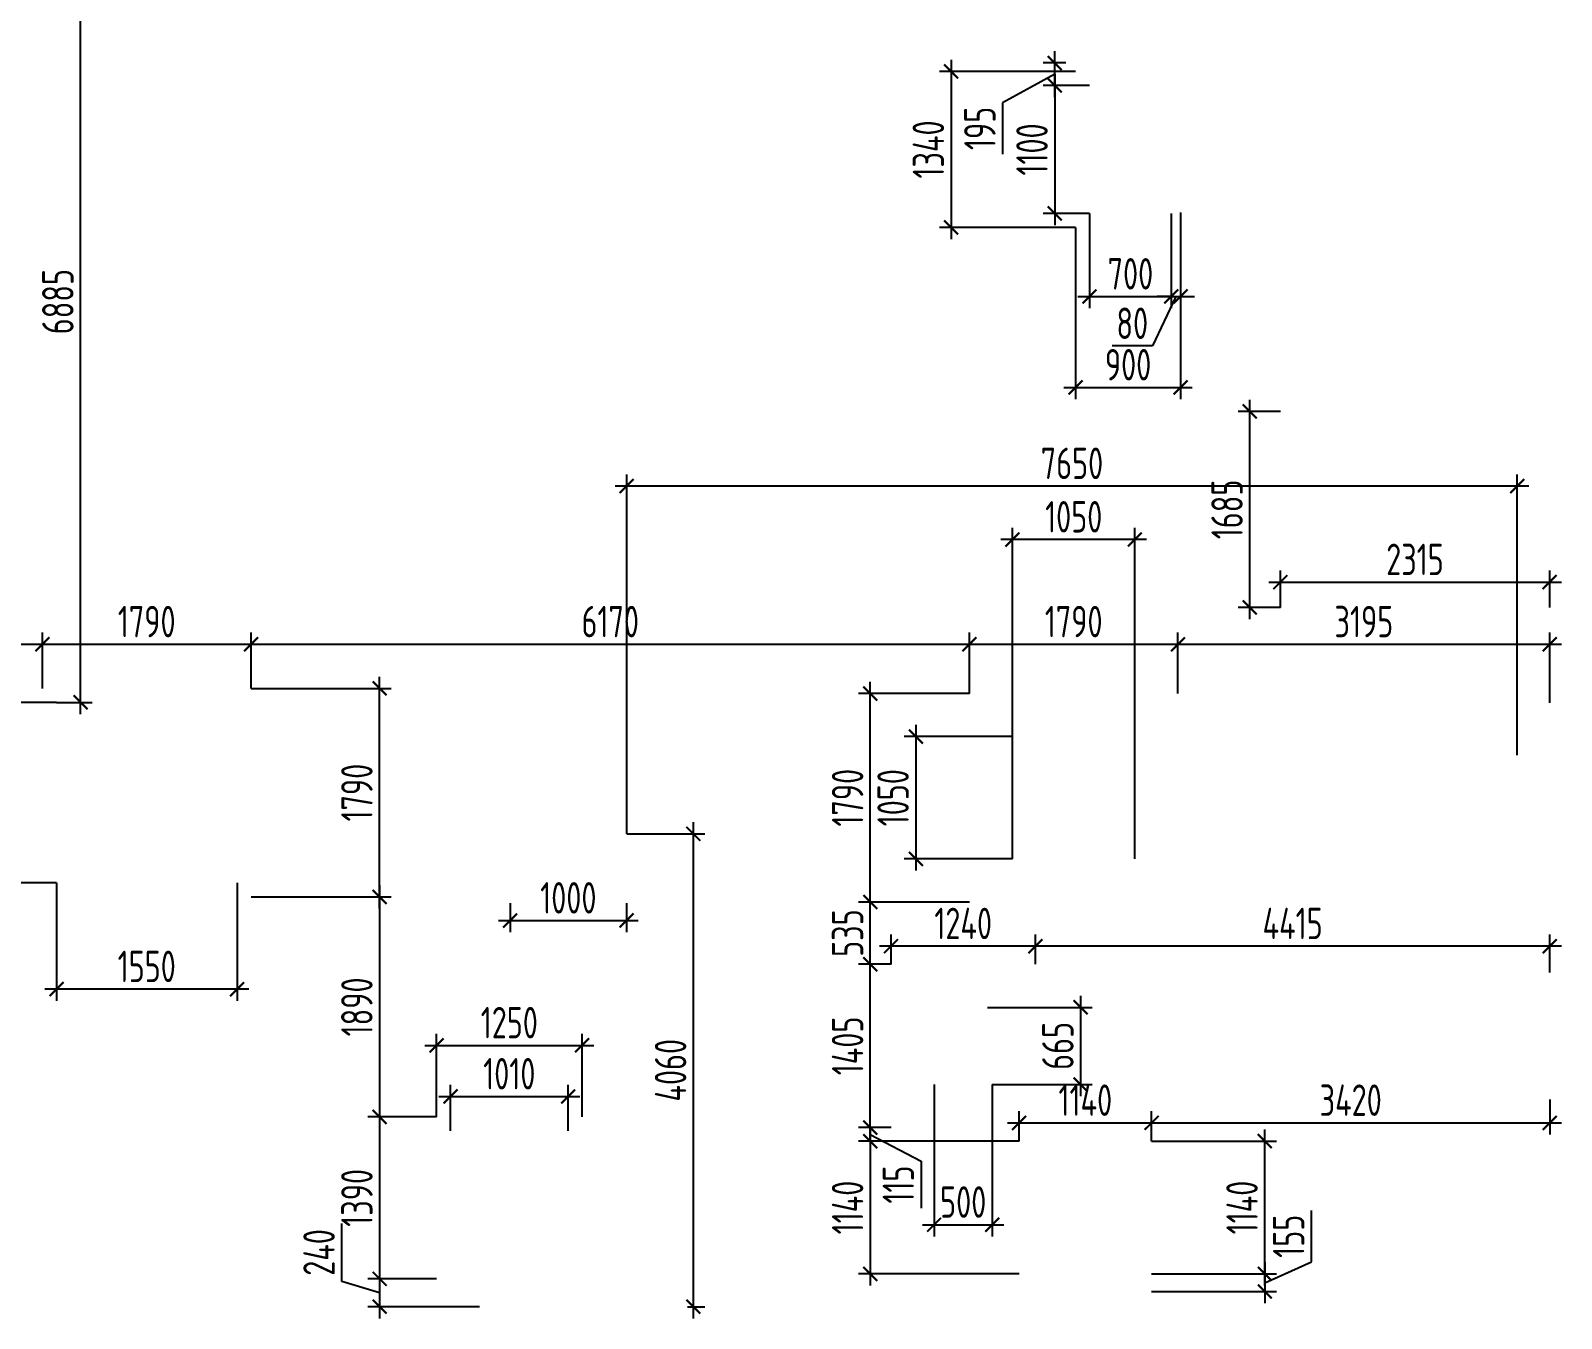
# Model space of a CAD drawing. Header units: millimetres. Extents: x -350007 to 536090, y -888 to 198380.
# Drawn here: x 475358 to 488504, y 91426 to 102487 of the extents above; entities that cross this region are included whole.
import ezdxf

# ---------------------------------------------------------------- set-up
doc = ezdxf.new("R2010")
doc.units = ezdxf.units.MM
doc.layers.add('АР_Размеры нов.', color=15, linetype='Continuous', lineweight=0)
doc.styles.add('ISOCPEUR', font='isocpeur.ttf', dxfattribs={"width": 0.7})
doc.dimstyles.new('R_100', dxfattribs={"dimtxt": 270, "dimasz": 120, "dimexe": 100, "dimexo": 0, "dimgap": 60, "dimtad": 1, "dimdec": 0, "dimrnd": 5, "dimzin": 0, "dimdsep": 46, "dimtxsty": 'ISOCPEUR', "dimblk": 'ARCHTICK', "dimcen": 0, "dimdle": 100, "dimclrd": 256, "dimclre": 256, "dimclrt": 256, "dimadec": 0, "dimazin": 0, "dimtfac": 2, "dimtdec": 0, "dimtofl": 0, "dimtmove": 1, "dimatfit": 3, "dimfxl": 1, "dimtvp": 3, "dimtolj": 1, "dimtzin": 0, "dimarcsym": 0})

# ---------------------------------------------------------------- blocks, each defined once
blk = doc.blocks.new('_ArchTick')
at = {"color": 0, "linetype": 'ByBlock', "const_width": 0.15}
blk.add_lwpolyline([(-0.5, -0.5), (0.5, 0.5)], dxfattribs=at)
blk = doc.blocks.new('*D2923')
at = {"layer": 'АР_Размеры нов.', "lineweight": -2, "ltscale": 100, "transparency": 16777216}
for p, q in [((479476, 94991), (479476, 94743)), ((480476, 94991), (480476, 94743)), ((479376, 94843), (480576, 94843))]:
    blk.add_line(p, q, dxfattribs=at)
at = {"layer": 'АР_Размеры нов.', "lineweight": -2, "ltscale": 100, "transparency": 16777216, "xscale": 120, "yscale": 120, "zscale": 120, "rotation": 180}
blk.add_blockref('_ArchTick', (479476, 94843), dxfattribs=at)
at = {"layer": 'АР_Размеры нов.', "lineweight": -2, "ltscale": 100, "transparency": 16777216, "xscale": 120, "yscale": 120, "zscale": 120}
blk.add_blockref('_ArchTick', (480476, 94843), dxfattribs=at)
at = {"layer": 'АР_Размеры нов.', "ltscale": 100, "transparency": 16777216, "insert": (479976, 95038), "char_height": 270, "attachment_point": 5, "style": 'ISOCPEUR'}
blk.add_mtext('\\A1;1000', dxfattribs=at)
blk = doc.blocks.new('*D3228')
at = {"layer": 'АР_Размеры нов.', "lineweight": -2, "transparency": 16777216}
for p, q in [((484452, 102016), (484053, 102016)), ((484153, 102116), (484153, 100816)), ((484452, 100916), (484053, 100916))]:
    blk.add_line(p, q, dxfattribs=at)
at = {"layer": 'АР_Размеры нов.', "lineweight": -2, "transparency": 16777216, "xscale": 120, "yscale": 120, "zscale": 120}
for p, rotation in [((484153, 102016), 90), ((484153, 100916), 270)]:
    blk.add_blockref('_ArchTick', p, dxfattribs=dict(at, rotation=rotation))
at = {"layer": 'АР_Размеры нов.', "transparency": 16777216, "insert": (483958, 101466), "char_height": 270, "attachment_point": 5, "rotation": 90, "style": 'ISOCPEUR'}
blk.add_mtext('\\A1;1100', dxfattribs=at)
blk = doc.blocks.new('*D3231')
at = {"layer": 'АР_Размеры нов.', "lineweight": -2, "transparency": 16777216}
for p, q in [((469691, 96837), (469691, 97316)), ((475460, 96837), (475460, 97316)), ((469591, 97216), (475560, 97216))]:
    blk.add_line(p, q, dxfattribs=at)
at = {"layer": 'АР_Размеры нов.', "lineweight": -2, "transparency": 16777216, "xscale": 120, "yscale": 120, "zscale": 120, "rotation": 180}
blk.add_blockref('_ArchTick', (469691, 97216), dxfattribs=at)
at = {"layer": 'АР_Размеры нов.', "lineweight": -2, "transparency": 16777216, "xscale": 120, "yscale": 120, "zscale": 120}
blk.add_blockref('_ArchTick', (475460, 97216), dxfattribs=at)
at = {"layer": 'АР_Размеры нов.', "transparency": 16777216, "insert": (472575, 97411), "char_height": 270, "attachment_point": 5, "style": 'ISOCPEUR'}
blk.add_mtext('\\A1;5770', dxfattribs=at)
blk = doc.blocks.new('*D3232')
at = {"layer": 'АР_Размеры нов.', "lineweight": -2, "transparency": 16777216}
for p, q in [((475460, 96837), (475460, 97316)), ((477251, 96837), (477251, 97316)), ((475360, 97216), (477351, 97216))]:
    blk.add_line(p, q, dxfattribs=at)
at = {"layer": 'АР_Размеры нов.', "lineweight": -2, "transparency": 16777216, "xscale": 120, "yscale": 120, "zscale": 120, "rotation": 180}
blk.add_blockref('_ArchTick', (475460, 97216), dxfattribs=at)
at = {"layer": 'АР_Размеры нов.', "lineweight": -2, "transparency": 16777216, "xscale": 120, "yscale": 120, "zscale": 120}
blk.add_blockref('_ArchTick', (477251, 97216), dxfattribs=at)
at = {"layer": 'АР_Размеры нов.', "transparency": 16777216, "insert": (476355, 97411), "char_height": 270, "attachment_point": 5, "style": 'ISOCPEUR'}
blk.add_mtext('\\A1;1790', dxfattribs=at)
blk = doc.blocks.new('*D3233')
at = {"layer": 'АР_Размеры нов.', "lineweight": -2, "transparency": 16777216}
for p, q in [((477251, 96837), (477251, 97316)), ((483420, 96793), (483420, 97316)), ((477151, 97216), (483520, 97216))]:
    blk.add_line(p, q, dxfattribs=at)
at = {"layer": 'АР_Размеры нов.', "lineweight": -2, "transparency": 16777216, "xscale": 120, "yscale": 120, "zscale": 120, "rotation": 180}
blk.add_blockref('_ArchTick', (477251, 97216), dxfattribs=at)
at = {"layer": 'АР_Размеры нов.', "lineweight": -2, "transparency": 16777216, "xscale": 120, "yscale": 120, "zscale": 120}
blk.add_blockref('_ArchTick', (483420, 97216), dxfattribs=at)
at = {"layer": 'АР_Размеры нов.', "transparency": 16777216, "insert": (480336, 97411), "char_height": 270, "attachment_point": 5, "style": 'ISOCPEUR'}
blk.add_mtext('\\A1;6170', dxfattribs=at)
blk = doc.blocks.new('*D3234')
at = {"layer": 'АР_Размеры нов.', "lineweight": -2, "transparency": 16777216}
for p, q in [((483420, 96793), (483420, 97316)), ((485211, 96793), (485211, 97316)), ((483320, 97216), (485311, 97216))]:
    blk.add_line(p, q, dxfattribs=at)
at = {"layer": 'АР_Размеры нов.', "lineweight": -2, "transparency": 16777216, "xscale": 120, "yscale": 120, "zscale": 120, "rotation": 180}
blk.add_blockref('_ArchTick', (483420, 97216), dxfattribs=at)
at = {"layer": 'АР_Размеры нов.', "lineweight": -2, "transparency": 16777216, "xscale": 120, "yscale": 120, "zscale": 120}
blk.add_blockref('_ArchTick', (485211, 97216), dxfattribs=at)
at = {"layer": 'АР_Размеры нов.', "transparency": 16777216, "insert": (484316, 97411), "char_height": 270, "attachment_point": 5, "style": 'ISOCPEUR'}
blk.add_mtext('\\A1;1790', dxfattribs=at)
blk = doc.blocks.new('*D3235')
at = {"layer": 'АР_Размеры нов.', "lineweight": -2, "transparency": 16777216}
for p, q in [((485211, 96793), (485211, 97316)), ((488404, 96714), (488404, 97316)), ((485111, 97216), (488504, 97216))]:
    blk.add_line(p, q, dxfattribs=at)
at = {"layer": 'АР_Размеры нов.', "lineweight": -2, "transparency": 16777216, "xscale": 120, "yscale": 120, "zscale": 120, "rotation": 180}
blk.add_blockref('_ArchTick', (485211, 97216), dxfattribs=at)
at = {"layer": 'АР_Размеры нов.', "lineweight": -2, "transparency": 16777216, "xscale": 120, "yscale": 120, "zscale": 120}
blk.add_blockref('_ArchTick', (488404, 97216), dxfattribs=at)
at = {"layer": 'АР_Размеры нов.', "transparency": 16777216, "insert": (486808, 97411), "char_height": 270, "attachment_point": 5, "style": 'ISOCPEUR'}
blk.add_mtext('\\A1;3195', dxfattribs=at)
blk = doc.blocks.new('*D3239')
at = {"layer": 'АР_Размеры нов.', "lineweight": -2, "transparency": 16777216}
for p, q in [((478355, 94946), (478355, 96937)), ((477251, 96837), (478455, 96837)), ((477251, 95046), (478455, 95046))]:
    blk.add_line(p, q, dxfattribs=at)
at = {"layer": 'АР_Размеры нов.', "lineweight": -2, "transparency": 16777216, "xscale": 120, "yscale": 120, "zscale": 120}
for p, rotation in [((478355, 96837), 90), ((478355, 95046), 270)]:
    blk.add_blockref('_ArchTick', p, dxfattribs=dict(at, rotation=rotation))
at = {"layer": 'АР_Размеры нов.', "transparency": 16777216, "insert": (478160, 95942), "char_height": 270, "attachment_point": 5, "rotation": 90, "style": 'ISOCPEUR'}
blk.add_mtext('\\A1;1790', dxfattribs=at)
blk = doc.blocks.new('*D3240')
at = {"layer": 'АР_Размеры нов.', "lineweight": -2, "transparency": 16777216}
for p, q in [((478355, 95146), (478355, 93056)), ((477251, 95046), (478455, 95046)), ((478844, 93156), (478255, 93156))]:
    blk.add_line(p, q, dxfattribs=at)
at = {"layer": 'АР_Размеры нов.', "lineweight": -2, "transparency": 16777216, "xscale": 120, "yscale": 120, "zscale": 120}
for p, rotation in [((478355, 95046), 90), ((478355, 93156), 270)]:
    blk.add_blockref('_ArchTick', p, dxfattribs=dict(at, rotation=rotation))
at = {"layer": 'АР_Размеры нов.', "transparency": 16777216, "insert": (478160, 94101), "char_height": 270, "attachment_point": 5, "rotation": 90, "style": 'ISOCPEUR'}
blk.add_mtext('\\A1;1890', dxfattribs=at)
blk = doc.blocks.new('*D3241')
at = {"layer": 'АР_Размеры нов.', "lineweight": -2, "transparency": 16777216}
for p, q in [((482569, 92964), (482569, 94567)), ((482747, 94467), (482469, 94467)), ((482747, 93064), (482469, 93064))]:
    blk.add_line(p, q, dxfattribs=at)
at = {"layer": 'АР_Размеры нов.', "lineweight": -2, "transparency": 16777216, "xscale": 120, "yscale": 120, "zscale": 120}
for p, rotation in [((482569, 94467), 90), ((482569, 93064), 270)]:
    blk.add_blockref('_ArchTick', p, dxfattribs=dict(at, rotation=rotation))
at = {"layer": 'АР_Размеры нов.', "transparency": 16777216, "insert": (482374, 93766), "char_height": 270, "attachment_point": 5, "rotation": 90, "style": 'ISOCPEUR'}
blk.add_mtext('\\A1;1405', dxfattribs=at)
blk = doc.blocks.new('*D3242')
at = {"layer": 'АР_Размеры нов.', "lineweight": -2, "transparency": 16777216}
for p, q in [((482569, 94367), (482569, 95102)), ((483420, 95002), (482469, 95002)), ((482747, 94467), (482469, 94467))]:
    blk.add_line(p, q, dxfattribs=at)
at = {"layer": 'АР_Размеры нов.', "lineweight": -2, "transparency": 16777216, "xscale": 120, "yscale": 120, "zscale": 120}
for p, rotation in [((482569, 95002), 90), ((482569, 94467), 270)]:
    blk.add_blockref('_ArchTick', p, dxfattribs=dict(at, rotation=rotation))
at = {"layer": 'АР_Размеры нов.', "transparency": 16777216, "insert": (482374, 94735), "char_height": 270, "attachment_point": 5, "rotation": 90, "style": 'ISOCPEUR'}
blk.add_mtext('\\A1;535', dxfattribs=at)
blk = doc.blocks.new('*D3243')
at = {"layer": 'АР_Размеры нов.', "lineweight": -2, "transparency": 16777216}
for p, q in [((482569, 94902), (482569, 96893)), ((483420, 96793), (482469, 96793)), ((483420, 95002), (482469, 95002))]:
    blk.add_line(p, q, dxfattribs=at)
at = {"layer": 'АР_Размеры нов.', "lineweight": -2, "transparency": 16777216, "xscale": 120, "yscale": 120, "zscale": 120}
for p, rotation in [((482569, 96793), 90), ((482569, 95002), 270)]:
    blk.add_blockref('_ArchTick', p, dxfattribs=dict(at, rotation=rotation))
at = {"layer": 'АР_Размеры нов.', "transparency": 16777216, "insert": (482374, 95898), "char_height": 270, "attachment_point": 5, "rotation": 90, "style": 'ISOCPEUR'}
blk.add_mtext('\\A1;1790', dxfattribs=at)
blk = doc.blocks.new('*D3244')
at = {"layer": 'АР_Размеры нов.', "lineweight": -2, "transparency": 16777216}
for p, q in [((482569, 93064), (482569, 93184)), ((482747, 93064), (482469, 93064)), ((483847, 92948), (482469, 92948)), ((482569, 93064), (482569, 92948)), ((482569, 93006), (483005, 92776)), ((482569, 92948), (482569, 92828)), ((483005, 92776), (483005, 92373))]:
    blk.add_line(p, q, dxfattribs=at)
at = {"layer": 'АР_Размеры нов.', "lineweight": -2, "transparency": 16777216, "xscale": 120, "yscale": 120, "zscale": 120}
for p, rotation in [((482569, 93064), 270), ((482569, 92948), 90)]:
    blk.add_blockref('_ArchTick', p, dxfattribs=dict(at, rotation=rotation))
at = {"layer": 'АР_Размеры нов.', "transparency": 16777216, "insert": (482810, 92575), "char_height": 270, "attachment_point": 5, "rotation": 90, "style": 'ISOCPEUR'}
blk.add_mtext('\\A1;115', dxfattribs=at)
blk = doc.blocks.new('*D3245')
at = {"layer": 'АР_Размеры нов.', "lineweight": -2, "transparency": 16777216}
for p, q in [((483847, 92948), (482469, 92948)), ((482569, 93048), (482569, 91708)), ((483847, 91808), (482469, 91808))]:
    blk.add_line(p, q, dxfattribs=at)
at = {"layer": 'АР_Размеры нов.', "lineweight": -2, "transparency": 16777216, "xscale": 120, "yscale": 120, "zscale": 120}
for p, rotation in [((482569, 92948), 90), ((482569, 91808), 270)]:
    blk.add_blockref('_ArchTick', p, dxfattribs=dict(at, rotation=rotation))
at = {"layer": 'АР_Размеры нов.', "transparency": 16777216, "insert": (482374, 92378), "char_height": 270, "attachment_point": 5, "rotation": 90, "style": 'ISOCPEUR'}
blk.add_mtext('\\A1;1140', dxfattribs=at)
blk = doc.blocks.new('*D3246')
at = {"layer": 'АР_Размеры нов.', "lineweight": -2, "transparency": 16777216}
for p, q in [((483987, 94467), (483987, 94723)), ((488404, 94396), (488404, 94723)), ((488504, 94623), (483887, 94623))]:
    blk.add_line(p, q, dxfattribs=at)
at = {"layer": 'АР_Размеры нов.', "lineweight": -2, "transparency": 16777216, "xscale": 120, "yscale": 120, "zscale": 120, "rotation": 180}
blk.add_blockref('_ArchTick', (483987, 94623), dxfattribs=at)
at = {"layer": 'АР_Размеры нов.', "lineweight": -2, "transparency": 16777216, "xscale": 120, "yscale": 120, "zscale": 120}
blk.add_blockref('_ArchTick', (488404, 94623), dxfattribs=at)
at = {"layer": 'АР_Размеры нов.', "transparency": 16777216, "insert": (486196, 94818), "char_height": 270, "attachment_point": 5, "style": 'ISOCPEUR'}
blk.add_mtext('\\A1;4415', dxfattribs=at)
blk = doc.blocks.new('*D3247')
at = {"layer": 'АР_Размеры нов.', "lineweight": -2, "transparency": 16777216}
for p, q in [((482747, 94467), (482747, 94723)), ((483987, 94467), (483987, 94723)), ((484087, 94623), (482647, 94623))]:
    blk.add_line(p, q, dxfattribs=at)
at = {"layer": 'АР_Размеры нов.', "lineweight": -2, "transparency": 16777216, "xscale": 120, "yscale": 120, "zscale": 120, "rotation": 180}
blk.add_blockref('_ArchTick', (482747, 94623), dxfattribs=at)
at = {"layer": 'АР_Размеры нов.', "lineweight": -2, "transparency": 16777216, "xscale": 120, "yscale": 120, "zscale": 120}
blk.add_blockref('_ArchTick', (483987, 94623), dxfattribs=at)
at = {"layer": 'АР_Размеры нов.', "transparency": 16777216, "insert": (483367, 94818), "char_height": 270, "attachment_point": 5, "style": 'ISOCPEUR'}
blk.add_mtext('\\A1;1240', dxfattribs=at)
blk = doc.blocks.new('*D3248')
at = {"layer": 'АР_Размеры нов.', "lineweight": -2, "transparency": 16777216}
for p, q in [((484985, 92948), (486057, 92948)), ((485957, 91708), (485957, 93048)), ((484985, 91808), (486057, 91808))]:
    blk.add_line(p, q, dxfattribs=at)
at = {"layer": 'АР_Размеры нов.', "lineweight": -2, "transparency": 16777216, "xscale": 120, "yscale": 120, "zscale": 120}
for p, rotation in [((485957, 92948), 90), ((485957, 91808), 270)]:
    blk.add_blockref('_ArchTick', p, dxfattribs=dict(at, rotation=rotation))
at = {"layer": 'АР_Размеры нов.', "transparency": 16777216, "insert": (485762, 92378), "char_height": 270, "attachment_point": 5, "rotation": 90, "style": 'ISOCPEUR'}
blk.add_mtext('\\A1;1140', dxfattribs=at)
blk = doc.blocks.new('*D3249')
at = {"layer": 'АР_Размеры нов.', "lineweight": -2, "transparency": 16777216}
for p, q in [((483747, 93105), (485085, 93105)), ((483847, 92948), (483847, 93205)), ((484985, 92948), (484985, 93205))]:
    blk.add_line(p, q, dxfattribs=at)
at = {"layer": 'АР_Размеры нов.', "lineweight": -2, "transparency": 16777216, "xscale": 120, "yscale": 120, "zscale": 120, "rotation": 180}
blk.add_blockref('_ArchTick', (483847, 93105), dxfattribs=at)
at = {"layer": 'АР_Размеры нов.', "lineweight": -2, "transparency": 16777216, "xscale": 120, "yscale": 120, "zscale": 120}
blk.add_blockref('_ArchTick', (484985, 93105), dxfattribs=at)
at = {"layer": 'АР_Размеры нов.', "transparency": 16777216, "insert": (484416, 93300), "char_height": 270, "attachment_point": 5, "style": 'ISOCPEUR'}
blk.add_mtext('\\A1;1140', dxfattribs=at)
blk = doc.blocks.new('*D3250')
at = {"layer": 'АР_Размеры нов.', "lineweight": -2, "transparency": 16777216}
for p, q in [((488404, 93305), (488404, 93005)), ((484885, 93105), (488504, 93105)), ((484985, 92948), (484985, 93205))]:
    blk.add_line(p, q, dxfattribs=at)
at = {"layer": 'АР_Размеры нов.', "lineweight": -2, "transparency": 16777216, "xscale": 120, "yscale": 120, "zscale": 120, "rotation": 180}
blk.add_blockref('_ArchTick', (484985, 93105), dxfattribs=at)
at = {"layer": 'АР_Размеры нов.', "lineweight": -2, "transparency": 16777216, "xscale": 120, "yscale": 120, "zscale": 120}
blk.add_blockref('_ArchTick', (488404, 93105), dxfattribs=at)
at = {"layer": 'АР_Размеры нов.', "transparency": 16777216, "insert": (486695, 93300), "char_height": 270, "attachment_point": 5, "style": 'ISOCPEUR'}
blk.add_mtext('\\A1;3420', dxfattribs=at)
blk = doc.blocks.new('*D3351')
at = {"layer": 'АР_Размеры нов.', "lineweight": -2, "transparency": 16777216}
for p, q in [((484375, 94197), (484375, 93334)), ((483577, 94097), (484475, 94097)), ((483617, 93434), (484475, 93434))]:
    blk.add_line(p, q, dxfattribs=at)
at = {"layer": 'АР_Размеры нов.', "lineweight": -2, "transparency": 16777216, "xscale": 120, "yscale": 120, "zscale": 120}
for p, rotation in [((484375, 94097), 90), ((484375, 93434), 270)]:
    blk.add_blockref('_ArchTick', p, dxfattribs=dict(at, rotation=rotation))
at = {"layer": 'АР_Размеры нов.', "transparency": 16777216, "insert": (484180, 93766), "char_height": 270, "attachment_point": 5, "rotation": 90, "style": 'ISOCPEUR'}
blk.add_mtext('\\A1;665', dxfattribs=at)
blk = doc.blocks.new('*D3352')
at = {"layer": 'АР_Размеры нов.', "lineweight": -2, "transparency": 16777216}
for p, q in [((483117, 93434), (483117, 92130)), ((483617, 93434), (483617, 92130)), ((483017, 92230), (483717, 92230))]:
    blk.add_line(p, q, dxfattribs=at)
at = {"layer": 'АР_Размеры нов.', "lineweight": -2, "transparency": 16777216, "xscale": 120, "yscale": 120, "zscale": 120, "rotation": 180}
blk.add_blockref('_ArchTick', (483117, 92230), dxfattribs=at)
at = {"layer": 'АР_Размеры нов.', "lineweight": -2, "transparency": 16777216, "xscale": 120, "yscale": 120, "zscale": 120}
blk.add_blockref('_ArchTick', (483617, 92230), dxfattribs=at)
at = {"layer": 'АР_Размеры нов.', "transparency": 16777216, "insert": (483367, 92425), "char_height": 270, "attachment_point": 5, "style": 'ISOCPEUR'}
blk.add_mtext('\\A1;500', dxfattribs=at)
blk = doc.blocks.new('*D3353')
at = {"layer": 'АР_Размеры нов.', "lineweight": -2, "transparency": 16777216}
for p, q in [((483790, 95372), (483790, 98216)), ((484841, 95372), (484841, 98216)), ((484941, 98116), (483690, 98116))]:
    blk.add_line(p, q, dxfattribs=at)
at = {"layer": 'АР_Размеры нов.', "lineweight": -2, "transparency": 16777216, "xscale": 120, "yscale": 120, "zscale": 120, "rotation": 180}
blk.add_blockref('_ArchTick', (483790, 98116), dxfattribs=at)
at = {"layer": 'АР_Размеры нов.', "lineweight": -2, "transparency": 16777216, "xscale": 120, "yscale": 120, "zscale": 120}
blk.add_blockref('_ArchTick', (484841, 98116), dxfattribs=at)
at = {"layer": 'АР_Размеры нов.', "transparency": 16777216, "insert": (484316, 98311), "char_height": 270, "attachment_point": 5, "style": 'ISOCPEUR'}
blk.add_mtext('\\A1;1050', dxfattribs=at)
blk = doc.blocks.new('*D3354')
at = {"layer": 'АР_Размеры нов.', "lineweight": -2, "transparency": 16777216}
for p, q in [((482960, 96523), (482960, 95272)), ((483790, 96423), (482860, 96423)), ((483790, 95372), (482860, 95372))]:
    blk.add_line(p, q, dxfattribs=at)
at = {"layer": 'АР_Размеры нов.', "lineweight": -2, "transparency": 16777216, "xscale": 120, "yscale": 120, "zscale": 120}
for p, rotation in [((482960, 96423), 90), ((482960, 95372), 270)]:
    blk.add_blockref('_ArchTick', p, dxfattribs=dict(at, rotation=rotation))
at = {"layer": 'АР_Размеры нов.', "transparency": 16777216, "insert": (482765, 95898), "char_height": 270, "attachment_point": 5, "rotation": 90, "style": 'ISOCPEUR'}
blk.add_mtext('\\A1;1050', dxfattribs=at)
blk = doc.blocks.new('*D3355')
at = {"layer": 'АР_Размеры нов.', "lineweight": -2, "transparency": 16777216}
for p, q in [((474765, 96817), (474765, 95066)), ((475580, 96717), (474665, 96717)), ((475580, 95166), (474665, 95166))]:
    blk.add_line(p, q, dxfattribs=at)
at = {"layer": 'АР_Размеры нов.', "lineweight": -2, "transparency": 16777216, "xscale": 120, "yscale": 120, "zscale": 120}
for p, rotation in [((474765, 96717), 90), ((474765, 95166), 270)]:
    blk.add_blockref('_ArchTick', p, dxfattribs=dict(at, rotation=rotation))
at = {"layer": 'АР_Размеры нов.', "transparency": 16777216, "insert": (474570, 95942), "char_height": 270, "attachment_point": 5, "rotation": 90, "style": 'ISOCPEUR'}
blk.add_mtext('\\A1;1550', dxfattribs=at)
blk = doc.blocks.new('*D3356')
at = {"layer": 'АР_Размеры нов.', "lineweight": -2, "transparency": 16777216}
for p, q in [((475580, 95166), (475580, 94154)), ((477131, 95166), (477131, 94154)), ((477231, 94254), (475480, 94254))]:
    blk.add_line(p, q, dxfattribs=at)
at = {"layer": 'АР_Размеры нов.', "lineweight": -2, "transparency": 16777216, "xscale": 120, "yscale": 120, "zscale": 120, "rotation": 180}
blk.add_blockref('_ArchTick', (475580, 94254), dxfattribs=at)
at = {"layer": 'АР_Размеры нов.', "lineweight": -2, "transparency": 16777216, "xscale": 120, "yscale": 120, "zscale": 120}
blk.add_blockref('_ArchTick', (477131, 94254), dxfattribs=at)
at = {"layer": 'АР_Размеры нов.', "transparency": 16777216, "insert": (476355, 94449), "char_height": 270, "attachment_point": 5, "style": 'ISOCPEUR'}
blk.add_mtext('\\A1;1550', dxfattribs=at)
blk = doc.blocks.new('*D3397')
at = {"layer": 'АР_Размеры нов.', "lineweight": -2, "transparency": 16777216}
for p, q in [((480477, 95588), (480477, 98675)), ((488125, 96264), (488125, 98675)), ((488225, 98575), (480377, 98575))]:
    blk.add_line(p, q, dxfattribs=at)
at = {"layer": 'АР_Размеры нов.', "lineweight": -2, "transparency": 16777216, "xscale": 120, "yscale": 120, "zscale": 120, "rotation": 180}
blk.add_blockref('_ArchTick', (480477, 98575), dxfattribs=at)
at = {"layer": 'АР_Размеры нов.', "lineweight": -2, "transparency": 16777216, "xscale": 120, "yscale": 120, "zscale": 120}
blk.add_blockref('_ArchTick', (488125, 98575), dxfattribs=at)
at = {"layer": 'АР_Размеры нов.', "transparency": 16777216, "insert": (484301, 98770), "char_height": 270, "attachment_point": 5, "style": 'ISOCPEUR'}
blk.add_mtext('\\A1;7650', dxfattribs=at)
blk = doc.blocks.new('*D3398')
at = {"layer": 'АР_Размеры нов.', "lineweight": -2, "transparency": 16777216}
for p, q in [((480477, 95588), (481149, 95588)), ((481049, 95688), (481049, 91426)), ((481000, 91526), (481149, 91526))]:
    blk.add_line(p, q, dxfattribs=at)
at = {"layer": 'АР_Размеры нов.', "lineweight": -2, "transparency": 16777216, "xscale": 120, "yscale": 120, "zscale": 120}
for p, rotation in [((481049, 95588), 90), ((481049, 91526), 270)]:
    blk.add_blockref('_ArchTick', p, dxfattribs=dict(at, rotation=rotation))
at = {"layer": 'АР_Размеры нов.', "transparency": 16777216, "insert": (480854, 93557), "char_height": 270, "attachment_point": 5, "rotation": 90, "style": 'ISOCPEUR'}
blk.add_mtext('\\A1;4060', dxfattribs=at)
blk = doc.blocks.new('*D4203')
at = {"layer": 'АР_Размеры нов.', "lineweight": -2, "transparency": 16777216}
for p, q in [((484153, 101916), (484153, 102309)), ((484247, 102209), (484053, 102209)), ((484153, 102113), (483705, 101868)), ((484452, 102016), (484053, 102016)), ((483705, 101868), (483705, 101427))]:
    blk.add_line(p, q, dxfattribs=at)
at = {"layer": 'АР_Размеры нов.', "lineweight": -2, "transparency": 16777216, "xscale": 120, "yscale": 120, "zscale": 120}
for p, rotation in [((484153, 102209), 90), ((484153, 102016), 270)]:
    blk.add_blockref('_ArchTick', p, dxfattribs=dict(at, rotation=rotation))
at = {"layer": 'АР_Размеры нов.', "transparency": 16777216, "insert": (483510, 101647), "char_height": 270, "attachment_point": 5, "rotation": 90, "style": 'ISOCPEUR'}
blk.add_mtext('\\A1;195', dxfattribs=at)
blk = doc.blocks.new('*D4204')
at = {"layer": 'АР_Размеры нов.', "lineweight": -2, "transparency": 16777216}
for p, q in [((484452, 100916), (484452, 100103)), ((485154, 100916), (485154, 100103)), ((484352, 100203), (485254, 100203))]:
    blk.add_line(p, q, dxfattribs=at)
at = {"layer": 'АР_Размеры нов.', "lineweight": -2, "transparency": 16777216, "xscale": 120, "yscale": 120, "zscale": 120, "rotation": 180}
blk.add_blockref('_ArchTick', (484452, 100203), dxfattribs=at)
at = {"layer": 'АР_Размеры нов.', "lineweight": -2, "transparency": 16777216, "xscale": 120, "yscale": 120, "zscale": 120}
blk.add_blockref('_ArchTick', (485154, 100203), dxfattribs=at)
at = {"layer": 'АР_Размеры нов.', "transparency": 16777216, "insert": (484803, 100398), "char_height": 270, "attachment_point": 5, "style": 'ISOCPEUR'}
blk.add_mtext('\\A1;700', dxfattribs=at)
blk = doc.blocks.new('*D4205')
at = {"layer": 'АР_Размеры нов.', "lineweight": -2, "transparency": 16777216}
for p, q in [((485154, 100916), (485154, 100103)), ((485234, 100926), (485234, 100103)), ((485194, 100203), (484992, 99778)), ((485154, 100203), (485034, 100203)), ((485154, 100203), (485234, 100203)), ((485234, 100203), (485354, 100203)), ((484992, 99778), (484645, 99778))]:
    blk.add_line(p, q, dxfattribs=at)
at = {"layer": 'АР_Размеры нов.', "lineweight": -2, "transparency": 16777216, "xscale": 120, "yscale": 120, "zscale": 120}
blk.add_blockref('_ArchTick', (485154, 100203), dxfattribs=at)
at = {"layer": 'АР_Размеры нов.', "lineweight": -2, "transparency": 16777216, "xscale": 120, "yscale": 120, "zscale": 120, "rotation": 180}
blk.add_blockref('_ArchTick', (485234, 100203), dxfattribs=at)
at = {"layer": 'АР_Размеры нов.', "transparency": 16777216, "insert": (484819, 99973), "char_height": 270, "attachment_point": 5, "style": 'ISOCPEUR'}
blk.add_mtext('\\A1;80', dxfattribs=at)
blk = doc.blocks.new('*D4206')
at = {"layer": 'АР_Размеры нов.', "lineweight": -2, "transparency": 16777216}
for p, q in [((483263, 102236), (483263, 100696)), ((484332, 102136), (483163, 102136)), ((484332, 100796), (483163, 100796))]:
    blk.add_line(p, q, dxfattribs=at)
at = {"layer": 'АР_Размеры нов.', "lineweight": -2, "transparency": 16777216, "xscale": 120, "yscale": 120, "zscale": 120}
for p, rotation in [((483263, 102136), 90), ((483263, 100796), 270)]:
    blk.add_blockref('_ArchTick', p, dxfattribs=dict(at, rotation=rotation))
at = {"layer": 'АР_Размеры нов.', "transparency": 16777216, "insert": (483068, 101466), "char_height": 270, "attachment_point": 5, "rotation": 90, "style": 'ISOCPEUR'}
blk.add_mtext('\\A1;1340', dxfattribs=at)
blk = doc.blocks.new('*D4207')
at = {"layer": 'АР_Размеры нов.', "lineweight": -2, "transparency": 16777216}
for p, q in [((484332, 100796), (484332, 99322)), ((485234, 100816), (485234, 99322)), ((484232, 99422), (485334, 99422))]:
    blk.add_line(p, q, dxfattribs=at)
at = {"layer": 'АР_Размеры нов.', "lineweight": -2, "transparency": 16777216, "xscale": 120, "yscale": 120, "zscale": 120, "rotation": 180}
blk.add_blockref('_ArchTick', (484332, 99422), dxfattribs=at)
at = {"layer": 'АР_Размеры нов.', "lineweight": -2, "transparency": 16777216, "xscale": 120, "yscale": 120, "zscale": 120}
blk.add_blockref('_ArchTick', (485234, 99422), dxfattribs=at)
at = {"layer": 'АР_Размеры нов.', "transparency": 16777216, "insert": (484783, 99617), "char_height": 270, "attachment_point": 5, "style": 'ISOCPEUR'}
blk.add_mtext('\\A1;900', dxfattribs=at)
blk = doc.blocks.new('*D4208')
at = {"layer": 'АР_Размеры нов.', "lineweight": -2, "transparency": 16777216}
for p, q in [((486357, 91911), (486357, 92352)), ((485957, 91732), (486357, 91911)), ((485957, 91908), (485957, 91556)), ((484985, 91808), (486057, 91808)), ((484985, 91656), (486057, 91656))]:
    blk.add_line(p, q, dxfattribs=at)
at = {"layer": 'АР_Размеры нов.', "lineweight": -2, "transparency": 16777216, "xscale": 120, "yscale": 120, "zscale": 120}
for p, rotation in [((485957, 91808), 90), ((485957, 91656), 270)]:
    blk.add_blockref('_ArchTick', p, dxfattribs=dict(at, rotation=rotation))
at = {"layer": 'АР_Размеры нов.', "transparency": 16777216, "insert": (486162, 92131), "char_height": 270, "attachment_point": 5, "rotation": 90, "style": 'ISOCPEUR'}
blk.add_mtext('\\A1;155', dxfattribs=at)
blk = doc.blocks.new('*D4272')
at = {"layer": 'АР_Размеры нов.', "lineweight": -2, "transparency": 16777216}
for p, q in [((478355, 93256), (478355, 91666)), ((478844, 93156), (478255, 93156)), ((478844, 91766), (478255, 91766))]:
    blk.add_line(p, q, dxfattribs=at)
at = {"layer": 'АР_Размеры нов.', "lineweight": -2, "transparency": 16777216, "xscale": 120, "yscale": 120, "zscale": 120}
for p, rotation in [((478355, 93156), 90), ((478355, 91766), 270)]:
    blk.add_blockref('_ArchTick', p, dxfattribs=dict(at, rotation=rotation))
at = {"layer": 'АР_Размеры нов.', "transparency": 16777216, "insert": (478160, 92461), "char_height": 270, "attachment_point": 5, "rotation": 90, "style": 'ISOCPEUR'}
blk.add_mtext('\\A1;1390', dxfattribs=at)
blk = doc.blocks.new('*D4273')
at = {"layer": 'АР_Размеры нов.', "lineweight": -2, "transparency": 16777216}
for p, q in [((478030, 91743), (478030, 92241)), ((478844, 91766), (478255, 91766)), ((478355, 91866), (478355, 91426)), ((478355, 91646), (478030, 91743)), ((479214, 91526), (478255, 91526))]:
    blk.add_line(p, q, dxfattribs=at)
at = {"layer": 'АР_Размеры нов.', "lineweight": -2, "transparency": 16777216, "xscale": 120, "yscale": 120, "zscale": 120}
for p, rotation in [((478355, 91766), 90), ((478355, 91526), 270)]:
    blk.add_blockref('_ArchTick', p, dxfattribs=dict(at, rotation=rotation))
at = {"layer": 'АР_Размеры нов.', "transparency": 16777216, "insert": (477835, 91992), "char_height": 270, "attachment_point": 5, "rotation": 90, "style": 'ISOCPEUR'}
blk.add_mtext('\\A1;240', dxfattribs=at)
blk = doc.blocks.new('*D4274')
at = {"layer": 'АР_Размеры нов.', "lineweight": -2, "transparency": 16777216}
for p, q in [((478964, 93036), (478964, 93432)), ((479974, 93036), (479974, 93432)), ((478864, 93332), (480074, 93332))]:
    blk.add_line(p, q, dxfattribs=at)
at = {"layer": 'АР_Размеры нов.', "lineweight": -2, "transparency": 16777216, "xscale": 120, "yscale": 120, "zscale": 120, "rotation": 180}
blk.add_blockref('_ArchTick', (478964, 93332), dxfattribs=at)
at = {"layer": 'АР_Размеры нов.', "lineweight": -2, "transparency": 16777216, "xscale": 120, "yscale": 120, "zscale": 120}
blk.add_blockref('_ArchTick', (479974, 93332), dxfattribs=at)
at = {"layer": 'АР_Размеры нов.', "transparency": 16777216, "insert": (479469, 93527), "char_height": 270, "attachment_point": 5, "style": 'ISOCPEUR'}
blk.add_mtext('\\A1;1010', dxfattribs=at)
blk = doc.blocks.new('*D4275')
at = {"layer": 'АР_Размеры нов.', "lineweight": -2, "transparency": 16777216}
for p, q in [((478844, 93156), (478844, 93871)), ((480094, 93156), (480094, 93871)), ((478744, 93771), (480194, 93771))]:
    blk.add_line(p, q, dxfattribs=at)
at = {"layer": 'АР_Размеры нов.', "lineweight": -2, "transparency": 16777216, "xscale": 120, "yscale": 120, "zscale": 120, "rotation": 180}
blk.add_blockref('_ArchTick', (478844, 93771), dxfattribs=at)
at = {"layer": 'АР_Размеры нов.', "lineweight": -2, "transparency": 16777216, "xscale": 120, "yscale": 120, "zscale": 120}
blk.add_blockref('_ArchTick', (480094, 93771), dxfattribs=at)
at = {"layer": 'АР_Размеры нов.', "transparency": 16777216, "insert": (479469, 93966), "char_height": 270, "attachment_point": 5, "style": 'ISOCPEUR'}
blk.add_mtext('\\A1;1250', dxfattribs=at)
blk = doc.blocks.new('*D4276')
at = {"layer": 'АР_Размеры нов.', "lineweight": -2, "transparency": 16777216}
for p, q in [((485828, 97433), (485828, 99316)), ((486091, 99216), (485728, 99216)), ((486091, 97533), (485728, 97533))]:
    blk.add_line(p, q, dxfattribs=at)
at = {"layer": 'АР_Размеры нов.', "lineweight": -2, "transparency": 16777216, "xscale": 120, "yscale": 120, "zscale": 120}
for p, rotation in [((485828, 99216), 90), ((485828, 97533), 270)]:
    blk.add_blockref('_ArchTick', p, dxfattribs=dict(at, rotation=rotation))
at = {"layer": 'АР_Размеры нов.', "transparency": 16777216, "insert": (485633, 98374), "char_height": 270, "attachment_point": 5, "rotation": 90, "style": 'ISOCPEUR'}
blk.add_mtext('\\A1;1685', dxfattribs=at)
blk = doc.blocks.new('*D4277')
at = {"layer": 'АР_Размеры нов.', "lineweight": -2, "transparency": 16777216}
for p, q in [((486091, 97533), (486091, 97850)), ((488404, 97533), (488404, 97850)), ((485991, 97750), (488504, 97750))]:
    blk.add_line(p, q, dxfattribs=at)
at = {"layer": 'АР_Размеры нов.', "lineweight": -2, "transparency": 16777216, "xscale": 120, "yscale": 120, "zscale": 120, "rotation": 180}
blk.add_blockref('_ArchTick', (486091, 97750), dxfattribs=at)
at = {"layer": 'АР_Размеры нов.', "lineweight": -2, "transparency": 16777216, "xscale": 120, "yscale": 120, "zscale": 120}
blk.add_blockref('_ArchTick', (488404, 97750), dxfattribs=at)
at = {"layer": 'АР_Размеры нов.', "transparency": 16777216, "insert": (487247, 97945), "char_height": 270, "attachment_point": 5, "style": 'ISOCPEUR'}
blk.add_mtext('\\A1;2315', dxfattribs=at)
blk = doc.blocks.new('*D7016')
at = {"layer": 'АР_Размеры нов.', "lineweight": -2, "transparency": 16777216}
for p, q in [((476120, 103601), (475687, 103601)), ((475787, 96617), (475787, 103701)), ((475580, 96717), (475887, 96717))]:
    blk.add_line(p, q, dxfattribs=at)
at = {"layer": 'АР_Размеры нов.', "lineweight": -2, "transparency": 16777216, "xscale": 120, "yscale": 120, "zscale": 120}
for p, rotation in [((475787, 103601), 90), ((475787, 96717), 270)]:
    blk.add_blockref('_ArchTick', p, dxfattribs=dict(at, rotation=rotation))
at = {"layer": 'АР_Размеры нов.', "transparency": 16777216, "insert": (475592, 100159), "char_height": 270, "attachment_point": 5, "rotation": 90, "style": 'ISOCPEUR'}
blk.add_mtext('\\A1;6885', dxfattribs=at)

msp = doc.modelspace()

# ---------------------------------------------------------------- dimensions: what is measured, and where the dimension line sits
at = {"layer": 'АР_Размеры нов.'}
for base, p1, p2, picture, middle in [((475787.5, 103600.7), (475579.9, 96717), (476120.1, 103600.7), '*D7016', (475592.5, 100158.9)), ((483263, 100795.5), (484332.3, 102135.8), (484332.3, 100795.5), '*D4206', (483068, 101465.7)), ((484152.5, 100915.5), (484452.3, 102015.8), (484452.3, 100915.5), '*D3228', (483957.5, 101465.7)), ((485828, 99215.7), (486090.6, 97533), (486090.6, 99215.7), '*D4276', (485633, 98374.3)), ((478355.2, 96837), (477250.9, 95046), (477250.9, 96837), '*D3239', (478160.2, 95941.5)), ((482569.3, 96793), (483420.3, 95002), (483420.3, 96793), '*D3243', (482374.3, 95897.5)), ((474764.9, 95166), (475579.9, 96717), (475579.9, 95166), '*D3355', (474569.9, 95941.5)), ((482960.2, 95372), (483790.3, 96423), (483790.3, 95372), '*D3354', (482765.2, 95897.5)), ((481049, 91525.7), (480477, 95587.7), (481000.2, 91525.7), '*D3398', (480854, 93556.7)), ((478355.2, 93155.7), (477250.9, 95046), (478844.1, 93155.7), '*D3240', (478160.2, 94100.9)), ((482569.3, 95002), (482747.3, 94467.1), (483420.3, 95002), '*D3242', (482374.3, 94734.5)), ((482569.3, 94467.1), (482747.3, 93064.3), (482747.3, 94467.1), '*D3241', (482374.3, 93765.7)), ((484374.6, 93434.3), (483577, 94097.1), (483617.3, 93434.3), '*D3351', (484179.6, 93765.7)), ((478355.2, 91765.7), (478844.1, 93155.7), (478844.1, 91765.7), '*D4272', (478160.2, 92460.7)), ((482569.3, 91808.5), (483847.3, 92948.4), (483847.3, 91808.5), '*D3245', (482374.3, 92378.4)), ((485956.7, 92948.5), (484985.5, 91808.5), (484985.5, 92948.5), '*D3248', (485761.7, 92378.5)), ((478355.2, 91525.7), (478844.1, 91765.7), (479214.1, 91525.7), '*D4273', (477835.2, 91803.2))]:
    dim = msp.add_linear_dim(base=base, p1=p1, p2=p2, angle=90, dimstyle='R_100', override={"dimpost": '\\X'}, dxfattribs=at)
    dim.commit()
    dim.dimension.update_dxf_attribs({"geometry": picture, "text_midpoint": middle})
for base, p1, p2, picture, middle in [((484152.5, 102209.4), (484452.3, 102015.8), (484247.5, 102209.4), '*D4203', (483704.9, 101808.1)), ((482569.3, 92948.4), (482747.3, 93064.3), (483847.3, 92948.4), '*D3244', (483004.8, 92716.4)), ((485956.7, 91655.7), (484985.5, 91808.5), (484985.5, 91655.7), '*D4208', (486356.7, 91970.6))]:
    dim = msp.add_linear_dim(base=base, p1=p1, p2=p2, angle=90, dimstyle='R_100', override={"dimpost": '\\X'}, dxfattribs=at)
    dim.commit()
    dim.dimension.update_dxf_attribs({"geometry": picture, "text_midpoint": middle, "dimtype": 160})
for base, p1, p2, picture, middle in [((485153.8115, 100203.4097), (484452.2906, 100915.5423), (485153.8115, 100915.5423), '*D4204', (484803.051, 100398.4097)), ((485234.1, 99422.4), (484332.3, 100795.5), (485234.1, 100815.5), '*D4207', (484783.2, 99617.4)), ((480477, 98574.5), (488125.4, 96263.8), (480477, 95587.7), '*D3397', (484301.2, 98769.5)), ((483790.3, 98116.5), (484841.3, 95372), (483790.3, 95372), '*D3353', (484315.8, 98311.5)), ((488404.2, 97750.1), (486090.6, 97533), (488404.2, 97533), '*D4277', (487247.4, 97945.1)), ((475459.9, 97216.1), (469690.9, 96837), (475459.9, 96837), '*D3231', (472575.4, 97411.1)), ((477250.9, 97216.1), (475459.9, 96837), (477250.9, 96837), '*D3232', (476355.4, 97411.1)), ((483420.3, 97216.1), (477250.9, 96837), (483420.3, 96793), '*D3233', (480335.6, 97411.1)), ((485211.3, 97216.1), (483420.3, 96793), (485211.3, 96793), '*D3234', (484315.8, 97411.1)), ((488404.2, 97216.1), (485211.3, 96793), (488404.2, 96714.2), '*D3235', (486807.8, 97411.1)), ((475579.9, 94254), (477130.9, 95166), (475579.9, 95166), '*D3356', (476355.4, 94449)), ((482747.3, 94623.4), (483987.3, 94467.1), (482747.3, 94467.1), '*D3247', (483367.3, 94818.4)), ((483987.3, 94623.4), (488404.2, 94396.1), (483987.3, 94467.1), '*D3246', (486195.7, 94818.4)), ((480094.1, 93771.4), (478844.1, 93155.7), (480094.1, 93155.7), '*D4275', (479469.1, 93966.4)), ((479974.1, 93332.3), (478964.1, 93035.7), (479974.1, 93035.7), '*D4274', (479469.1, 93527.3)), ((484985.5, 93105.2), (483847.3, 92948.4), (484985.5, 92948.5), '*D3249', (484416.4, 93300.2)), ((488404.2, 93105.2), (484985.5, 92948.5), (488404.2, 93304.6), '*D3250', (486694.8, 93300.2)), ((483617.3, 92229.9), (483117.3, 93434.3), (483617.3, 93434.3), '*D3352', (483367.3, 92424.9))]:
    dim = msp.add_linear_dim(base=base, p1=p1, p2=p2, dimstyle='R_100', override={"dimpost": '\\X'}, dxfattribs=at)
    dim.commit()
    dim.dimension.update_dxf_attribs({"geometry": picture, "text_midpoint": middle})
dim = msp.add_linear_dim(base=(485234.1, 100203.4), p1=(485153.8, 100915.5), p2=(485234.1, 100925.9), dimstyle='R_100', override={"dimpost": '\\X'}, dxfattribs=at)
dim.commit()
dim.dimension.update_dxf_attribs({"geometry": '*D4205', "text_midpoint": (484932.3, 99777.8), "dimtype": 160})
at = {"layer": 'АР_Размеры нов.', "ltscale": 100}
dim = msp.add_linear_dim(base=(480476.4, 94842.8), p1=(479476.4, 94990.6), p2=(480476.4, 94990.6), dimstyle='R_100', override={"dimpost": '\\X', "dimfxl": 2.5, "dimarcsym": 2}, dxfattribs=at)
dim.commit()
dim.dimension.update_dxf_attribs({"geometry": '*D2923', "text_midpoint": (479976.4, 95037.8)})

doc.saveas('drawing.dxf')
